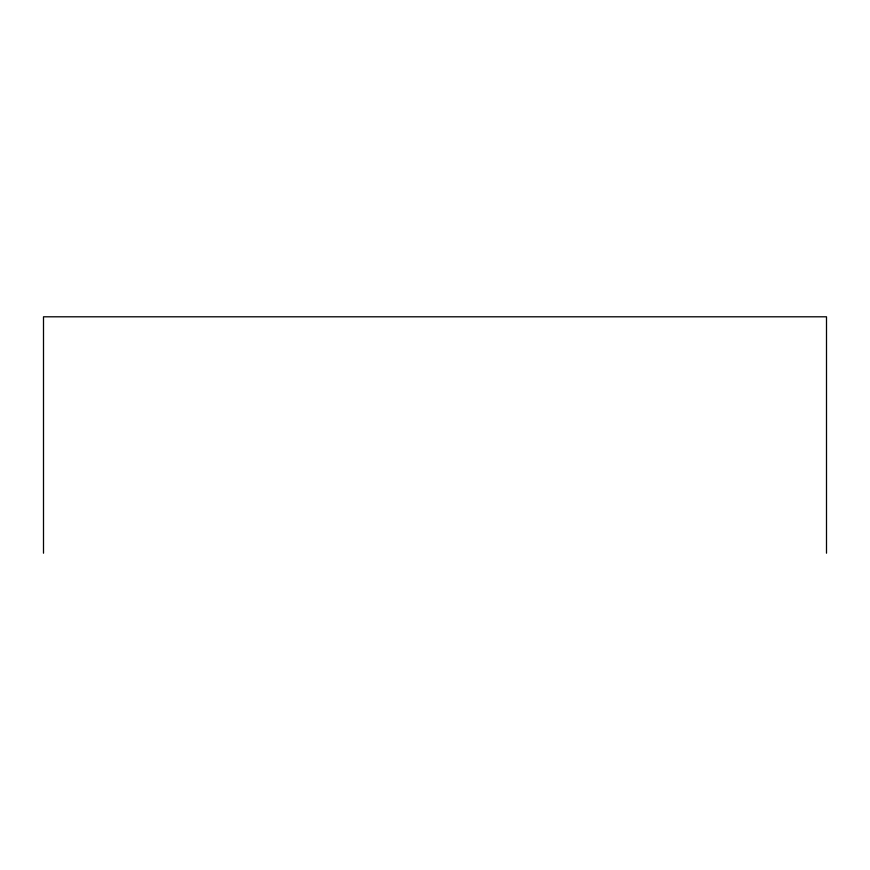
<?xml version="1.0" encoding="UTF-8"?>
<svg xmlns="http://www.w3.org/2000/svg" width="870" height="870" viewBox="0 0 870 870"><rect width="100%" height="100%" fill="white"/><g stroke="black" fill="none" stroke-linecap="round" stroke-linejoin="round"><path stroke-width="1.3" d="M826.5 553.2L826.5 316.8L43.5 316.8L43.5 553.2"/></g></svg>
